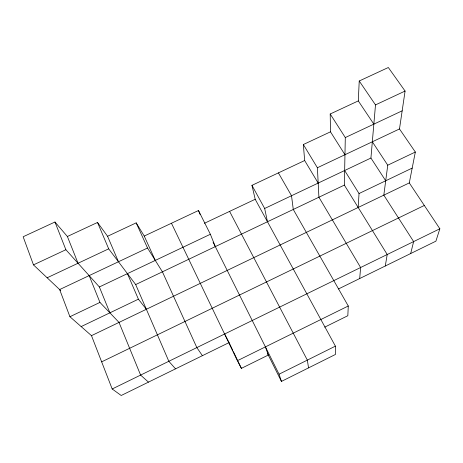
<?xml version="1.0" encoding="UTF-8"?>
<svg xmlns="http://www.w3.org/2000/svg" width="463" height="463" viewBox="0 0 463 463"><rect width="100%" height="100%" fill="white"/><g stroke="black" fill="none" stroke-linecap="round" stroke-linejoin="round"><path stroke-width="0.69" d="M385.28 265.993L387.218 254.511L344.362 185.102L345.3 137.563L330.206 113.996L358.293 100.905L359.23 80.996L388.33 67.505L405.084 91.055L399.488 128.951L415.334 152.038L409.286 182.908L439.85 228.774L435.903 241.171L338.453 288.958M278.408 172.89L291.516 195.739L293.276 209.45L348.274 306.002L347.835 315.72L324.719 327.156M358.177 207.47L359.028 193.546L344.651 170.517M359.705 278.535L360.613 267.516L318.909 197.232L317.392 167.751L303.34 144.537L330.484 131.822L330.206 113.996M385.708 180.773L370.927 158.039L375.499 104.898L359.23 80.996M372.327 141.788L387.751 165.193L383.821 195.149L413.627 241.593L410.681 253.539M267.336 353.153L281.435 381.414L335.467 354.444L335.397 346.15L255.2 199.275L251.953 185.345L304.666 160.528L303.34 144.537M281.435 381.414L279.067 374.197L335.397 346.15M171.46 223.241L237.38 360.712L348.274 306.002M237.38 360.712L241.391 368.369L268.291 355.063L265.415 346.88M202.406 355.671L196.844 347.591L162.415 271.827L147.529 248.023L59.64 289.56L69.919 316.727L91.483 335.652L112.185 388.984L439.85 228.774M232.779 350.323L229.087 342.591L121.208 395.495L112.185 388.984M101.657 361.852L424.316 205.462M91.483 335.652L409.286 182.908M81.158 326.583L138.402 299.179L146.36 309.272M359.028 193.546L412.192 168.092M60.682 290.544L33.469 264.882L23.15 236.755L54.97 222.008L67.384 236.5L97.508 222.46L108.689 248.834L135.688 284.571L344.362 185.102M69.919 316.727L99.95 302.408L119.02 322.416L140.613 375.088L148.467 382.125M387.751 165.193L415.334 152.038M54.97 222.008L65.879 249.725L99.366 286.956L210.37 234.261L198.482 210.515L144.242 236.055L136.174 222.865L107.572 236.269L97.508 222.46M267.469 221.748L264.668 208.483L370.927 158.039M317.392 167.751L399.488 128.951M204.443 223.276L255.2 199.275M47.145 277.777L108.689 248.834M345.3 137.563L402.168 110.819M33.469 264.882L65.879 249.725M375.499 104.898L405.084 91.055M175.535 368.849L168.833 361.29L135.688 284.571M358.293 100.905L373.844 124.136M330.484 131.822L344.958 154.723M304.666 160.528L318.179 183.082M251.953 185.345L264.668 208.483M229.59 211.388L307.339 360.121L308.549 367.882M224.642 334.002L229.087 342.591M213.073 242.137L279.067 374.197M233.393 351.614L237.392 359.994M238.011 361.279L241.391 368.369M144.242 236.055L155.279 260.414M136.174 222.865L147.529 248.023M127.423 273.633L138.402 299.179M107.572 236.269L118.459 261.763M198.482 210.515L200.08 214.438M99.366 286.956L109.887 312.832M89.162 275.607L99.95 302.408M210.37 234.261L215.312 246.611M67.384 236.5L78.039 263.244"/></g></svg>
